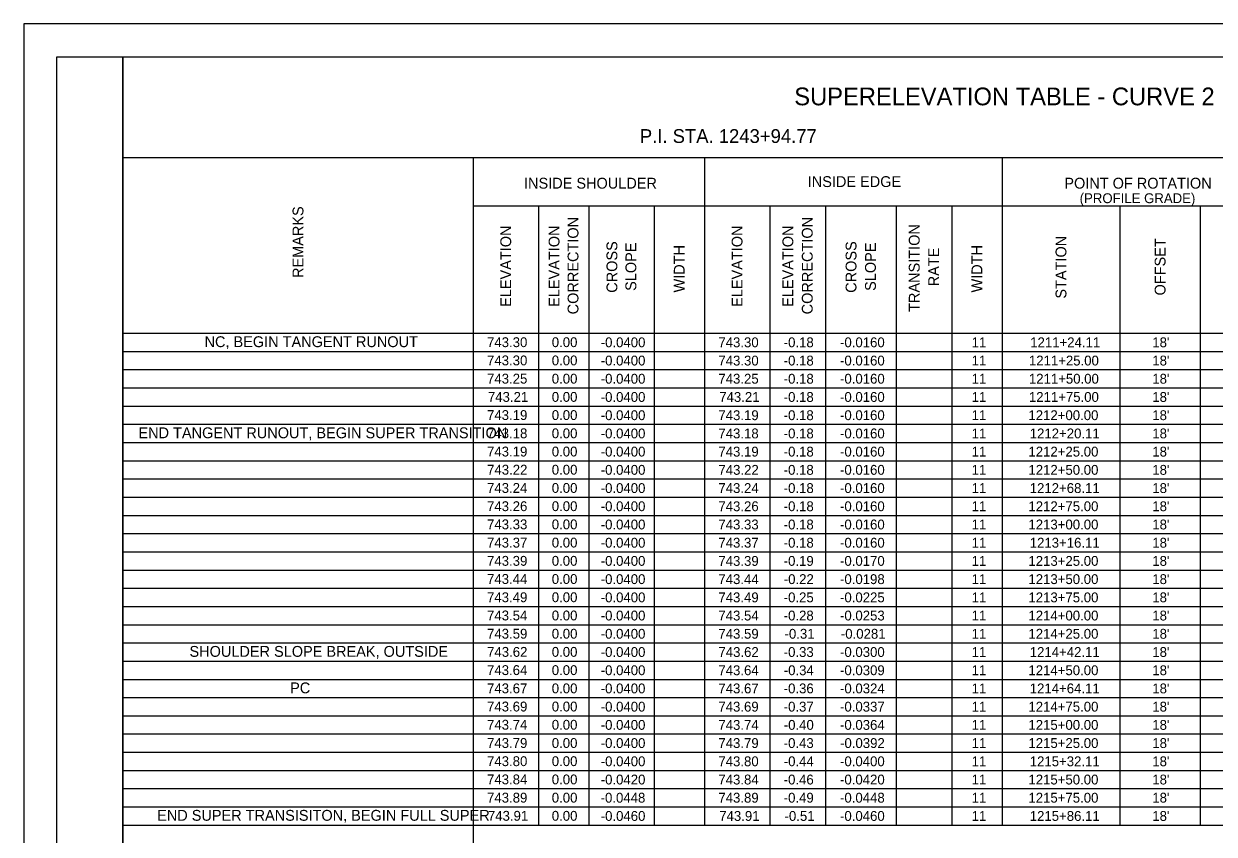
# Model space of a CAD drawing. Extents: x 0 to 34, y 0 to 22.
# Drawn here: x 0 to 18.03, y 9.74 to 22 of the extents above; entities that cross this region are included whole.
import ezdxf

# ---------------------------------------------------------------- set-up
doc = ezdxf.new("R2010")
doc.units = 0
for name, color, linetype in [('SH_Border', 7, 'Continuous'), ('SH_Cut_Line', 7, 'Continuous'), ('SH_Text', 7, 'Continuous')]:
    doc.layers.add(name, color=color, linetype=linetype)

msp = doc.modelspace()

# ---------------------------------------------------------------- linework, layer by layer
at = {"layer": 'SH_Border'}
for points in [[(0.5, 21.5), (1.5, 21.5), (1.5, 0.5), (0.5, 0.5)], [(1.5, 21.5), (33.5, 21.5), (33.5, 0.5), (1.5, 0.5)]]:
    msp.add_lwpolyline(points, close=True, dxfattribs=at)
at = {"layer": 'SH_Cut_Line'}
msp.add_lwpolyline([(0, 0), (34, 0), (34, 22), (0, 22)], close=True, dxfattribs=at)
at = {"layer": 'SH_Text'}
for p, q in [((1.5, 20.626), (1.5, 17.317)), ((1.5, 19.977), (31.324, 19.977)), ((6.803, 19.977), (6.803, 0.5)), ((10.306, 19.977), (10.306, 9.874)), ((14.814, 19.977), (14.814, 9.874)), ((6.803, 19.247), (31.324, 19.247)), ((7.792, 19.247), (7.792, 9.874)), ((8.555, 19.247), (8.555, 9.874)), ((9.544, 19.247), (9.544, 9.874)), ((11.295, 19.247), (11.295, 9.874)), ((12.139, 19.247), (12.139, 9.874)), ((13.209, 19.247), (13.209, 9.874)), ((14.052, 19.247), (14.052, 9.874)), ((16.598, 19.247), (16.598, 9.874)), ((17.815, 19.247), (17.815, 9.874)), ((1.5, 17.317), (31.324, 17.317)), ((1.5, 17.317), (1.5, 0.5)), ((1.5, 17.042), (14.052, 17.042)), ((14.052, 17.042), (14.814, 17.042)), ((14.814, 17.042), (27.821, 17.042)), ((1.5, 16.766), (14.052, 16.766)), ((14.052, 16.766), (14.814, 16.766)), ((14.814, 16.766), (27.821, 16.766)), ((1.5, 16.49), (14.052, 16.49)), ((14.052, 16.49), (14.814, 16.49)), ((14.814, 16.49), (27.821, 16.49)), ((1.5, 16.215), (14.052, 16.215)), ((14.052, 16.215), (14.814, 16.215)), ((14.814, 16.215), (27.821, 16.215)), ((1.5, 15.939), (14.052, 15.939)), ((14.052, 15.939), (14.814, 15.939)), ((14.814, 15.939), (27.821, 15.939)), ((1.5, 15.663), (14.052, 15.663)), ((14.052, 15.663), (14.814, 15.663)), ((14.814, 15.663), (27.821, 15.663)), ((1.5, 15.388), (14.052, 15.388)), ((14.052, 15.388), (14.814, 15.388)), ((14.814, 15.388), (27.821, 15.388)), ((1.5, 15.112), (14.052, 15.112)), ((14.052, 15.112), (14.814, 15.112)), ((14.814, 15.112), (27.821, 15.112)), ((1.5, 14.836), (14.052, 14.836)), ((14.052, 14.836), (14.814, 14.836)), ((14.814, 14.836), (27.821, 14.836)), ((1.5, 14.56), (14.052, 14.56)), ((14.052, 14.56), (14.814, 14.56)), ((14.814, 14.56), (27.821, 14.56)), ((1.5, 14.285), (14.052, 14.285)), ((14.052, 14.285), (14.814, 14.285)), ((14.814, 14.285), (27.821, 14.285)), ((1.5, 14.009), (14.052, 14.009)), ((14.052, 14.009), (14.814, 14.009)), ((14.814, 14.009), (27.821, 14.009)), ((1.5, 13.733), (14.052, 13.733)), ((14.052, 13.733), (14.814, 13.733)), ((14.814, 13.733), (27.821, 13.733)), ((1.5, 13.458), (14.052, 13.458)), ((14.052, 13.458), (14.814, 13.458)), ((14.814, 13.458), (27.821, 13.458)), ((1.5, 13.182), (14.052, 13.182)), ((14.052, 13.182), (14.814, 13.182)), ((14.814, 13.182), (27.821, 13.182)), ((1.5, 12.906), (14.052, 12.906)), ((14.052, 12.906), (14.814, 12.906)), ((14.814, 12.906), (27.821, 12.906)), ((1.5, 12.631), (14.052, 12.631)), ((14.052, 12.631), (14.814, 12.631)), ((14.814, 12.631), (27.821, 12.631)), ((1.5, 12.355), (14.052, 12.355)), ((14.052, 12.355), (14.814, 12.355)), ((14.814, 12.355), (27.821, 12.355)), ((1.5, 12.079), (14.052, 12.079)), ((14.052, 12.079), (14.814, 12.079)), ((14.814, 12.079), (27.821, 12.079)), ((1.5, 11.804), (14.052, 11.804)), ((14.052, 11.804), (14.814, 11.804)), ((14.814, 11.804), (27.821, 11.804)), ((1.5, 11.528), (14.052, 11.528)), ((14.052, 11.528), (14.814, 11.528)), ((14.814, 11.528), (27.821, 11.528)), ((1.5, 11.252), (14.052, 11.252)), ((14.052, 11.252), (14.814, 11.252)), ((14.814, 11.252), (27.821, 11.252)), ((1.5, 10.976), (14.052, 10.976)), ((14.052, 10.976), (14.814, 10.976)), ((14.814, 10.976), (27.821, 10.976)), ((1.5, 10.701), (14.052, 10.701)), ((14.052, 10.701), (14.814, 10.701)), ((14.814, 10.701), (27.821, 10.701)), ((1.5, 10.425), (14.052, 10.425)), ((14.052, 10.425), (14.814, 10.425)), ((14.814, 10.425), (27.821, 10.425)), ((1.5, 10.149), (14.052, 10.149)), ((14.052, 10.149), (14.814, 10.149)), ((14.814, 10.149), (27.821, 10.149)), ((1.5, 9.874), (31.324, 9.874))]:
    msp.add_line(p, q, dxfattribs=at)

# ---------------------------------------------------------------- texts
for s, height, p in [('SUPERELEVATION TABLE - CURVE 2', 0.26856, (11.667, 20.767)), ('P.I. STA. 1243+94.77', 0.20888, (9.329, 20.197)), ('INSIDE SHOULDER', 0.16412, (7.575, 19.506)), ('INSIDE EDGE', 0.16412, (11.871, 19.53)), ('POINT OF ROTATION', 0.16412, (15.757, 19.506)), ('(PROFILE GRADE)', 0.1492, (15.989, 19.286)), ('NC, BEGIN TANGENT RUNOUT', 0.16412, (2.737, 17.107)), ('743.30', 0.1492, (7.015, 17.107)), ('0.00', 0.1492, (7.995, 17.107)), ('-0.0400', 0.1492, (8.736, 17.105)), ('743.30', 0.1492, (10.518, 17.105)), ('-0.18', 0.1492, (11.507, 17.105)), ('-0.0160', 0.1492, (12.36, 17.105)), ('11', 0.1492, (14.353, 17.105)), ('1211+24.11', 0.1492, (15.24, 17.105)), ("18'", 0.1492, (17.089, 17.105)), ('743.30', 0.1492, (7.015, 16.831)), ('0.00', 0.1492, (7.995, 16.831)), ('-0.0400', 0.1492, (8.736, 16.829)), ('743.30', 0.1492, (10.518, 16.829)), ('-0.18', 0.1492, (11.507, 16.829)), ('-0.0160', 0.1492, (12.36, 16.829)), ('11', 0.1492, (14.353, 16.829)), ('1211+25.00', 0.1492, (15.22, 16.829)), ("18'", 0.1492, (17.089, 16.829)), ('743.25', 0.1492, (7.015, 16.555)), ('0.00', 0.1492, (7.995, 16.555)), ('-0.0400', 0.1492, (8.736, 16.554)), ('743.25', 0.1492, (10.518, 16.554)), ('-0.18', 0.1492, (11.507, 16.554)), ('-0.0160', 0.1492, (12.36, 16.554)), ('11', 0.1492, (14.353, 16.554)), ('1211+50.00', 0.1492, (15.22, 16.554)), ("18'", 0.1492, (17.089, 16.554)), ('743.21', 0.1492, (7.028, 16.279)), ('0.00', 0.1492, (7.995, 16.279)), ('-0.0400', 0.1492, (8.736, 16.278)), ('743.21', 0.1492, (10.531, 16.278)), ('-0.18', 0.1492, (11.507, 16.278)), ('-0.0160', 0.1492, (12.36, 16.278)), ('11', 0.1492, (14.353, 16.278)), ('1211+75.00', 0.1492, (15.22, 16.278)), ("18'", 0.1492, (17.089, 16.278)), ('743.19', 0.1492, (7.015, 16.004)), ('0.00', 0.1492, (7.995, 16.004)), ('-0.0400', 0.1492, (8.736, 16.002)), ('743.19', 0.1492, (10.518, 16.002)), ('-0.18', 0.1492, (11.507, 16.002)), ('-0.0160', 0.1492, (12.36, 16.002)), ('11', 0.1492, (14.353, 16.002)), ('1212+00.00', 0.1492, (15.213, 16.002)), ("18'", 0.1492, (17.089, 16.002)), ('END TANGENT RUNOUT, BEGIN SUPER TRANSITION', 0.16412, (1.736, 15.728)), ('743.18', 0.1492, (7.015, 15.728)), ('0.00', 0.1492, (7.995, 15.728)), ('-0.0400', 0.1492, (8.736, 15.726)), ('743.18', 0.1492, (10.518, 15.726)), ('-0.18', 0.1492, (11.507, 15.726)), ('-0.0160', 0.1492, (12.36, 15.726)), ('11', 0.1492, (14.353, 15.726)), ('1212+20.11', 0.1492, (15.233, 15.726)), ("18'", 0.1492, (17.089, 15.726)), ('743.19', 0.1492, (7.015, 15.452)), ('0.00', 0.1492, (7.995, 15.452)), ('-0.0400', 0.1492, (8.736, 15.451)), ('743.19', 0.1492, (10.518, 15.451)), ('-0.18', 0.1492, (11.507, 15.451)), ('-0.0160', 0.1492, (12.36, 15.451)), ('11', 0.1492, (14.353, 15.451)), ('1212+25.00', 0.1492, (15.213, 15.451)), ("18'", 0.1492, (17.089, 15.451)), ('743.22', 0.1492, (7.016, 15.177)), ('0.00', 0.1492, (7.995, 15.177)), ('-0.0400', 0.1492, (8.736, 15.175)), ('743.22', 0.1492, (10.519, 15.175)), ('-0.18', 0.1492, (11.507, 15.175)), ('-0.0160', 0.1492, (12.36, 15.175)), ('11', 0.1492, (14.353, 15.175)), ('1212+50.00', 0.1492, (15.213, 15.175)), ("18'", 0.1492, (17.089, 15.175)), ('743.24', 0.1492, (7.015, 14.901)), ('0.00', 0.1492, (7.995, 14.901)), ('-0.0400', 0.1492, (8.736, 14.899)), ('743.24', 0.1492, (10.518, 14.899)), ('-0.18', 0.1492, (11.507, 14.899)), ('-0.0160', 0.1492, (12.36, 14.899)), ('11', 0.1492, (14.353, 14.899)), ('1212+68.11', 0.1492, (15.233, 14.899)), ("18'", 0.1492, (17.089, 14.899)), ('743.26', 0.1492, (7.015, 14.625)), ('0.00', 0.1492, (7.995, 14.625)), ('-0.0400', 0.1492, (8.736, 14.624)), ('743.26', 0.1492, (10.518, 14.624)), ('-0.18', 0.1492, (11.507, 14.624)), ('-0.0160', 0.1492, (12.36, 14.624)), ('11', 0.1492, (14.353, 14.624)), ('1212+75.00', 0.1492, (15.213, 14.624)), ("18'", 0.1492, (17.089, 14.624)), ('743.33', 0.1492, (7.015, 14.35)), ('0.00', 0.1492, (7.995, 14.35)), ('-0.0400', 0.1492, (8.736, 14.348)), ('743.33', 0.1492, (10.518, 14.348)), ('-0.18', 0.1492, (11.507, 14.348)), ('-0.0160', 0.1492, (12.36, 14.348)), ('11', 0.1492, (14.353, 14.348)), ('1213+00.00', 0.1492, (15.213, 14.348)), ("18'", 0.1492, (17.089, 14.348)), ('743.37', 0.1492, (7.015, 14.074)), ('0.00', 0.1492, (7.995, 14.074)), ('-0.0400', 0.1492, (8.736, 14.072)), ('743.37', 0.1492, (10.518, 14.072)), ('-0.18', 0.1492, (11.507, 14.072)), ('-0.0160', 0.1492, (12.36, 14.072)), ('11', 0.1492, (14.353, 14.072)), ('1213+16.11', 0.1492, (15.233, 14.072)), ("18'", 0.1492, (17.089, 14.072)), ('743.39', 0.1492, (7.015, 13.798)), ('0.00', 0.1492, (7.995, 13.798)), ('-0.0400', 0.1492, (8.736, 13.797)), ('743.39', 0.1492, (10.518, 13.797)), ('-0.19', 0.1492, (11.507, 13.797)), ('-0.0170', 0.1492, (12.36, 13.797)), ('11', 0.1492, (14.353, 13.797)), ('1213+25.00', 0.1492, (15.213, 13.797)), ("18'", 0.1492, (17.089, 13.797)), ('743.44', 0.1492, (7.015, 13.523)), ('0.00', 0.1492, (7.995, 13.523)), ('-0.0400', 0.1492, (8.736, 13.521)), ('743.44', 0.1492, (10.518, 13.521)), ('-0.22', 0.1492, (11.508, 13.521)), ('-0.0198', 0.1492, (12.36, 13.521)), ('11', 0.1492, (14.353, 13.521)), ('1213+50.00', 0.1492, (15.213, 13.521)), ("18'", 0.1492, (17.089, 13.521)), ('743.49', 0.1492, (7.015, 13.247)), ('0.00', 0.1492, (7.995, 13.247)), ('-0.0400', 0.1492, (8.736, 13.245)), ('743.49', 0.1492, (10.518, 13.245)), ('-0.25', 0.1492, (11.507, 13.245)), ('-0.0225', 0.1492, (12.36, 13.245)), ('11', 0.1492, (14.353, 13.245)), ('1213+75.00', 0.1492, (15.213, 13.245)), ("18'", 0.1492, (17.089, 13.245)), ('743.54', 0.1492, (7.015, 12.971)), ('0.00', 0.1492, (7.995, 12.971)), ('-0.0400', 0.1492, (8.736, 12.97)), ('743.54', 0.1492, (10.518, 12.97)), ('-0.28', 0.1492, (11.507, 12.97)), ('-0.0253', 0.1492, (12.36, 12.97)), ('11', 0.1492, (14.353, 12.97)), ('1214+00.00', 0.1492, (15.213, 12.97)), ("18'", 0.1492, (17.089, 12.97)), ('743.59', 0.1492, (7.015, 12.695)), ('0.00', 0.1492, (7.995, 12.695)), ('-0.0400', 0.1492, (8.736, 12.694)), ('743.59', 0.1492, (10.518, 12.694)), ('-0.31', 0.1492, (11.52, 12.694)), ('-0.0281', 0.1492, (12.373, 12.694)), ('11', 0.1492, (14.353, 12.694)), ('1214+25.00', 0.1492, (15.213, 12.694)), ("18'", 0.1492, (17.089, 12.694)), ('SHOULDER SLOPE BREAK, OUTSIDE', 0.16412, (2.509, 12.42)), ('743.62', 0.1492, (7.016, 12.42)), ('0.00', 0.1492, (7.995, 12.42)), ('-0.0400', 0.1492, (8.736, 12.418)), ('743.62', 0.1492, (10.519, 12.418)), ('-0.33', 0.1492, (11.507, 12.418)), ('-0.0300', 0.1492, (12.36, 12.418)), ('11', 0.1492, (14.353, 12.418)), ('1214+42.11', 0.1492, (15.233, 12.418)), ("18'", 0.1492, (17.089, 12.418)), ('743.64', 0.1492, (7.015, 12.144)), ('0.00', 0.1492, (7.995, 12.144)), ('-0.0400', 0.1492, (8.736, 12.142)), ('743.64', 0.1492, (10.518, 12.142)), ('-0.34', 0.1492, (11.508, 12.142)), ('-0.0309', 0.1492, (12.36, 12.142)), ('11', 0.1492, (14.353, 12.142)), ('1214+50.00', 0.1492, (15.213, 12.142)), ("18'", 0.1492, (17.089, 12.142)), ('PC', 0.1641, (4.033, 11.868)), ('743.67', 0.1492, (7.015, 11.868)), ('0.00', 0.1492, (7.995, 11.868)), ('-0.0400', 0.1492, (8.736, 11.867)), ('743.67', 0.1492, (10.518, 11.867)), ('-0.36', 0.1492, (11.507, 11.867)), ('-0.0324', 0.1492, (12.36, 11.867)), ('11', 0.1492, (14.353, 11.867)), ('1214+64.11', 0.1492, (15.233, 11.867)), ("18'", 0.1492, (17.089, 11.867)), ('743.69', 0.1492, (7.015, 11.593)), ('0.00', 0.1492, (7.995, 11.593)), ('-0.0400', 0.1492, (8.736, 11.591)), ('743.69', 0.1492, (10.518, 11.591)), ('-0.37', 0.1492, (11.507, 11.591)), ('-0.0337', 0.1492, (12.36, 11.591)), ('11', 0.1492, (14.353, 11.591)), ('1214+75.00', 0.1492, (15.213, 11.591)), ("18'", 0.1492, (17.089, 11.591)), ('743.74', 0.1492, (7.015, 11.317)), ('0.00', 0.1492, (7.995, 11.317)), ('-0.0400', 0.1492, (8.736, 11.315)), ('743.74', 0.1492, (10.518, 11.315)), ('-0.40', 0.1492, (11.508, 11.315)), ('-0.0364', 0.1492, (12.36, 11.315)), ('11', 0.1492, (14.353, 11.315)), ('1215+00.00', 0.1492, (15.213, 11.315)), ("18'", 0.1492, (17.089, 11.315)), ('743.79', 0.1492, (7.015, 11.041)), ('0.00', 0.1492, (7.995, 11.041)), ('-0.0400', 0.1492, (8.736, 11.04)), ('743.79', 0.1492, (10.518, 11.04)), ('-0.43', 0.1492, (11.507, 11.04)), ('-0.0392', 0.1492, (12.361, 11.04)), ('11', 0.1492, (14.353, 11.04)), ('1215+25.00', 0.1492, (15.213, 11.04)), ("18'", 0.1492, (17.089, 11.04)), ('743.80', 0.1492, (7.015, 10.766)), ('0.00', 0.1492, (7.995, 10.766)), ('-0.0400', 0.1492, (8.736, 10.764)), ('743.80', 0.1492, (10.518, 10.764)), ('-0.44', 0.1492, (11.508, 10.764)), ('-0.0400', 0.1492, (12.36, 10.764)), ('11', 0.1492, (14.353, 10.764)), ('1215+32.11', 0.1492, (15.233, 10.764)), ("18'", 0.1492, (17.089, 10.764)), ('743.84', 0.1492, (7.015, 10.49)), ('0.00', 0.1492, (7.995, 10.49)), ('-0.0420', 0.1492, (8.736, 10.488)), ('743.84', 0.1492, (10.518, 10.488)), ('-0.46', 0.1492, (11.507, 10.488)), ('-0.0420', 0.1492, (12.36, 10.488)), ('11', 0.1492, (14.353, 10.488)), ('1215+50.00', 0.1492, (15.213, 10.488)), ("18'", 0.1492, (17.089, 10.488)), ('743.89', 0.1492, (7.015, 10.214)), ('0.00', 0.1492, (7.995, 10.214)), ('-0.0448', 0.1492, (8.735, 10.213)), ('743.89', 0.1492, (10.518, 10.213)), ('-0.49', 0.1492, (11.507, 10.213)), ('-0.0448', 0.1492, (12.36, 10.213)), ('11', 0.1492, (14.353, 10.213)), ('1215+75.00', 0.1492, (15.213, 10.213)), ("18'", 0.1492, (17.089, 10.213)), ('END SUPER TRANSISITON, BEGIN FULL SUPER', 0.16412, (2.019, 9.939)), ('743.91', 0.1492, (7.028, 9.939)), ('0.00', 0.1492, (7.995, 9.939)), ('-0.0460', 0.1492, (8.736, 9.937)), ('743.91', 0.1492, (10.531, 9.937)), ('-0.51', 0.1492, (11.52, 9.937)), ('-0.0460', 0.1492, (12.36, 9.937)), ('11', 0.1492, (14.353, 9.937)), ('1215+86.11', 0.1492, (15.233, 9.937)), ("18'", 0.1492, (17.089, 9.937))]:
    msp.add_text(s, height=height, dxfattribs=at).set_placement(p)
for s, height, p in [('REMARKS', 0.1641, (4.234, 18.153)), ('ELEVATION', 0.1641, (7.38, 17.716)), ('ELEVATION ', 0.1641, (8.112, 17.716)), ('CORRECTION', 0.1641, (8.399, 17.603)), ('ELEVATION', 0.1641, (10.883, 17.716)), ('ELEVATION', 0.1641, (11.652, 17.716)), ('CORRECTION', 0.1641, (11.946, 17.603)), ('TRANSITION', 0.1641, (13.566, 17.64)), ('STATION', 0.1641, (15.788, 17.841)), ('OFFSET', 0.1641, (17.289, 17.889)), ('CROSS                                ', 0.16412, (8.988, 17.929)), ('SLOPE', 0.1641, (9.275, 17.958)), ('WIDTH', 0.1641, (10.007, 17.934)), ('CROSS', 0.1641, (12.609, 17.929)), ('SLOPE', 0.1641, (12.903, 17.958)), ('RATE', 0.1641, (13.86, 18.027)), ('WIDTH', 0.1641, (14.515, 17.934))]:
    msp.add_text(s, height=height, rotation=90, dxfattribs=at).set_placement(p)

doc.saveas('drawing.dxf')
